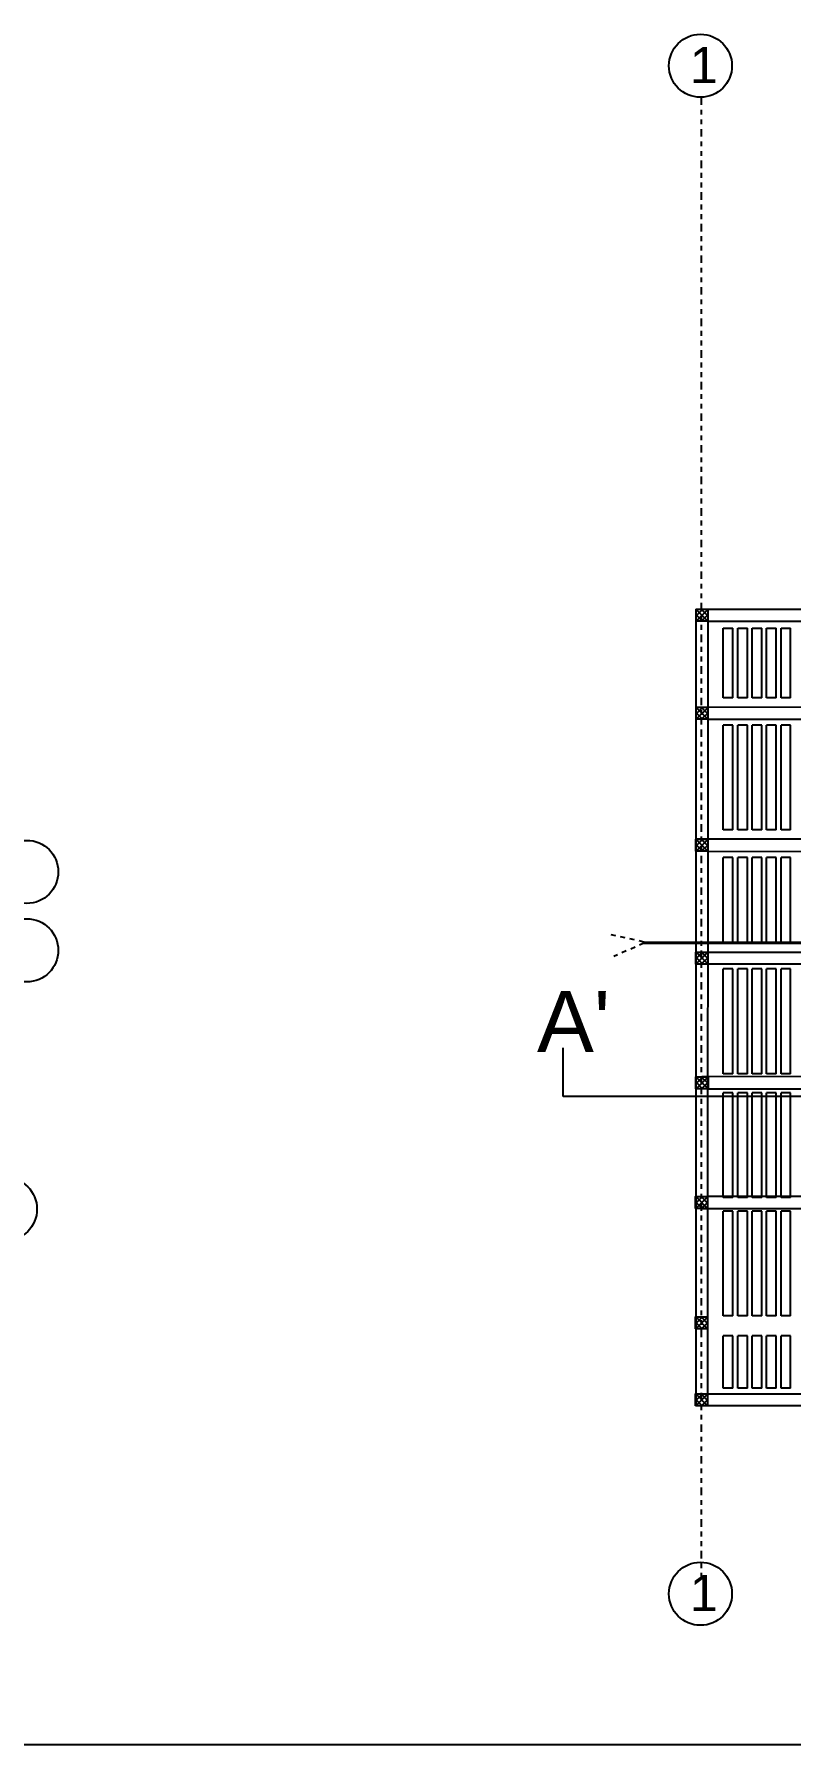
# Model space of a CAD drawing. Header units: millimetres. Extents: x 240 to 610, y 141 to 225.
# Drawn here: x 420.79 to 436.51, y 141.08 to 176.6 of the extents above; entities that cross this region are included whole.
import ezdxf

# ---------------------------------------------------------------- set-up
doc = ezdxf.new("R2010")
doc.units = ezdxf.units.MM
doc.header["$LTSCALE"] = 0.5
doc.linetypes.add('HIDDEN', pattern=[0.375, 0.25, -0.125])
doc.linetypes.add('PHANTOM2', pattern=[1.25, 0.625, -0.125, 0.125, -0.125, 0.125, -0.125])
doc.layers.add('Layer1', color=5, linetype='Continuous')
doc.layers.add('m7or', color=1, linetype='Continuous')
doc.styles.get("Standard").update_dxf_attribs({"font": 'arial.ttf'})

msp = doc.modelspace()

# ---------------------------------------------------------------- hatches: boundary and pattern name
at = {"ltscale": 0.05}
h = msp.add_hatch(dxfattribs=at)
h.set_pattern_fill('ANSI37', color=256, scale=0.025)
h.set_pattern_definition([(45, (-1023.282144, -971.579636), (-0.0561266008, 0.0561266008), []), (135, (-1023.282144, -971.579636), (-0.0561266008, -0.0561266008), [])])
h.paths.add_polyline_path([(434.782, 164.663), (434.532, 164.663), (434.532, 164.413), (434.782, 164.413)])
h = msp.add_hatch(dxfattribs=at)
h.set_pattern_fill('ANSI37', color=256, scale=0.025)
h.set_pattern_definition([(45, (-1023.282144, -973.61791), (-0.0561266008, 0.0561266008), []), (135, (-1023.282144, -973.61791), (-0.0561266008, -0.0561266008), [])])
h.paths.add_polyline_path([(434.782, 162.625), (434.532, 162.625), (434.532, 162.375), (434.782, 162.375)])
h = msp.add_hatch(dxfattribs=at)
h.set_pattern_fill('ANSI37', color=256, scale=0.025)
h.set_pattern_definition([(45, (-1023.282144, -976.3579), (-0.0561266008, 0.0561266008), []), (135, (-1023.282144, -976.3579), (-0.0561266008, -0.0561266008), [])])
h.paths.add_polyline_path([(434.782, 159.885), (434.532, 159.885), (434.532, 159.635), (434.782, 159.635)])
h = msp.add_hatch(dxfattribs=at)
h.set_pattern_fill('ANSI37', color=256, scale=0.025)
h.set_pattern_definition([(45, (-1023.282144, -978.69893), (-0.0561266008, 0.0561266008), []), (135, (-1023.282144, -978.69893), (-0.0561266008, -0.0561266008), [])])
h.paths.add_polyline_path([(434.782, 157.544), (434.532, 157.544), (434.532, 157.294), (434.782, 157.294)])
h = msp.add_hatch(dxfattribs=at)
h.set_pattern_fill('ANSI37', color=256, scale=0.025)
h.set_pattern_definition([(45, (-1023.282144, -981.29052), (-0.0561266008, 0.0561266008), []), (135, (-1023.282144, -981.29052), (-0.0561266008, -0.0561266008), [])])
h.paths.add_polyline_path([(434.782, 154.952), (434.532, 154.952), (434.532, 154.702), (434.782, 154.702)])
h = msp.add_hatch(dxfattribs=at)
h.set_pattern_fill('ANSI37', color=256, scale=0.025)
h.set_pattern_definition([(45, (-1023.28452, -983.78065), (-0.0561266008, 0.0561266008), []), (135, (-1023.28452, -983.78065), (-0.0561266008, -0.0561266008), [])])
h.paths.add_polyline_path([(434.78, 152.462), (434.53, 152.462), (434.53, 152.212), (434.78, 152.212)])
h = msp.add_hatch()
h.set_pattern_fill('ANSI32', color=256, scale=0.015)
h.set_pattern_definition([(45, (-1146.34685, -842.10872), (-0.101027881, 0.101027881), []), (45, (-1146.2795, -842.10872), (-0.101027881, 0.101027881), [])])
h.paths.add_polyline_path([(439.287, 148.113), (438.573, 148.113), (438.573, 148.113), (439.287, 148.113)])
h.paths.add_polyline_path([(435.598, 148.113), (434.78, 148.113), (434.78, 148.113), (435.598, 148.113)])
h.paths.add_polyline_path([(444.266, 152.206), (444.266, 152.212), (444.117, 152.212), (444.117, 152.206)])
h = msp.add_hatch(dxfattribs=at)
h.set_pattern_fill('ANSI37', color=256, scale=0.025)
h.set_pattern_definition([(45, (-1023.28452, -986.28065), (-0.0561266008, 0.0561266008), []), (135, (-1023.28452, -986.28065), (-0.0561266008, -0.0561266008), [])])
h.paths.add_polyline_path([(434.78, 149.962), (434.53, 149.962), (434.53, 149.712), (434.78, 149.712)])
h = msp.add_hatch(dxfattribs=at)
h.set_pattern_fill('ANSI37', color=256, scale=0.025)
h.set_pattern_definition([(45, (-1023.28452, -987.8798), (-0.0561266008, 0.0561266008), []), (135, (-1023.28452, -987.8798), (-0.0561266008, -0.0561266008), [])])
h.paths.add_polyline_path([(434.78, 148.363), (434.53, 148.363), (434.53, 148.113), (434.78, 148.113)])

# ---------------------------------------------------------------- linework, layer by layer
for p, q in [((434.532, 164.663), (448.239, 164.663)), ((434.539, 148.113), (434.539, 164.663)), ((434.782, 164.663), (434.782, 164.413)), ((434.782, 164.413), (434.532, 164.413)), ((434.532, 162.625), (434.782, 162.625)), ((434.782, 162.375), (434.532, 162.375)), ((434.782, 162.625), (434.782, 162.375)), ((434.782, 159.885), (434.782, 159.635)), ((434.782, 159.635), (434.532, 159.635)), ((439.539, 148.113), (434.53, 148.113))]:
    msp.add_line(p, q, dxfattribs=at)
at = {"ltscale": 0.5}
for p, q in [((434.782, 164.413), (434.78, 148.363)), ((434.782, 164.413), (447.981, 164.413)), ((431.777, 154.544), (431.777, 155.549)), ((471.27, 154.544), (431.777, 154.544)), ((434.78, 148.363), (439.287, 148.362)), ((484.419, 141.075), (365.419, 141.075))]:
    msp.add_line(p, q, dxfattribs=at)
for p, q in [((435.105, 162.821), (435.105, 164.269)), ((435.105, 164.269), (435.305, 164.269)), ((435.305, 162.821), (435.305, 164.269)), ((435.405, 162.821), (435.405, 164.269)), ((435.405, 164.269), (435.605, 164.269)), ((435.605, 162.821), (435.605, 164.269)), ((435.705, 162.821), (435.705, 164.269)), ((435.705, 164.269), (435.905, 164.269)), ((435.905, 162.821), (435.905, 164.269)), ((436.005, 162.821), (436.005, 164.269)), ((436.005, 164.269), (436.205, 164.269)), ((436.205, 162.821), (436.205, 164.269)), ((436.305, 162.821), (436.305, 164.269)), ((436.305, 164.269), (436.505, 164.269)), ((436.505, 162.821), (436.505, 164.269)), ((435.305, 162.821), (435.105, 162.821)), ((435.605, 162.821), (435.405, 162.821)), ((435.905, 162.821), (435.705, 162.821)), ((436.205, 162.821), (436.005, 162.821)), ((436.505, 162.821), (436.305, 162.821)), ((435.105, 160.078), (435.105, 162.254)), ((435.305, 162.254), (435.105, 162.254)), ((435.305, 160.078), (435.305, 162.254)), ((435.405, 160.078), (435.405, 162.254)), ((435.605, 162.254), (435.405, 162.254)), ((435.605, 160.078), (435.605, 162.254)), ((435.705, 160.078), (435.705, 162.254)), ((435.905, 162.254), (435.705, 162.254)), ((435.905, 160.078), (435.905, 162.254)), ((436.005, 160.078), (436.005, 162.254)), ((436.205, 162.254), (436.005, 162.254)), ((436.205, 160.078), (436.205, 162.254)), ((436.305, 160.078), (436.305, 162.254)), ((436.505, 162.254), (436.305, 162.254)), ((436.505, 160.078), (436.505, 162.254)), ((435.305, 160.078), (435.105, 160.078)), ((435.605, 160.078), (435.405, 160.078)), ((435.905, 160.078), (435.705, 160.078)), ((436.205, 160.078), (436.005, 160.078)), ((436.505, 160.078), (436.305, 160.078)), ((435.105, 159.513), (435.305, 159.513)), ((435.105, 157.731), (435.105, 159.507)), ((435.305, 159.507), (435.105, 159.507)), ((435.305, 157.731), (435.305, 159.507)), ((435.405, 159.513), (435.605, 159.513)), ((435.605, 159.507), (435.405, 159.507)), ((435.405, 157.731), (435.405, 159.507)), ((435.605, 157.731), (435.605, 159.507)), ((435.705, 159.513), (435.905, 159.513)), ((435.705, 157.731), (435.705, 159.507)), ((435.905, 159.507), (435.705, 159.507)), ((435.905, 157.731), (435.905, 159.507)), ((436.005, 157.731), (436.005, 159.507)), ((436.205, 159.507), (436.005, 159.507)), ((436.205, 157.731), (436.205, 159.507)), ((436.305, 157.731), (436.305, 159.507)), ((436.505, 159.507), (436.305, 159.507)), ((436.505, 157.731), (436.505, 159.507)), ((435.105, 157.731), (435.305, 157.731)), ((435.405, 157.731), (435.605, 157.731)), ((435.705, 157.731), (435.905, 157.731)), ((436.005, 157.731), (436.205, 157.731)), ((436.305, 157.731), (436.505, 157.731)), ((435.105, 155.013), (435.105, 157.189)), ((435.305, 157.189), (435.105, 157.189)), ((435.305, 155.013), (435.305, 157.189)), ((435.405, 155.013), (435.405, 157.189)), ((435.605, 157.189), (435.405, 157.189)), ((435.605, 155.013), (435.605, 157.189)), ((435.705, 155.013), (435.705, 157.189)), ((435.905, 157.189), (435.705, 157.189)), ((435.905, 155.013), (435.905, 157.189)), ((436.005, 155.013), (436.005, 157.189)), ((436.205, 157.189), (436.005, 157.189)), ((436.205, 155.013), (436.205, 157.189)), ((436.305, 155.013), (436.305, 157.189)), ((436.505, 157.189), (436.305, 157.189)), ((436.505, 155.013), (436.505, 157.189)), ((435.305, 155.013), (435.105, 155.013)), ((435.605, 155.013), (435.405, 155.013)), ((435.905, 155.013), (435.705, 155.013)), ((436.205, 155.013), (436.005, 155.013)), ((436.505, 155.013), (436.305, 155.013)), ((435.105, 152.443), (435.105, 154.619)), ((435.305, 154.619), (435.105, 154.619)), ((435.305, 152.443), (435.305, 154.619)), ((435.405, 152.443), (435.405, 154.619)), ((435.605, 154.619), (435.405, 154.619)), ((435.605, 152.443), (435.605, 154.619)), ((435.905, 154.619), (435.705, 154.619)), ((435.705, 152.443), (435.705, 154.619)), ((435.905, 152.443), (435.905, 154.619)), ((436.205, 154.619), (436.005, 154.619)), ((436.005, 152.443), (436.005, 154.619)), ((436.205, 152.443), (436.205, 154.619)), ((436.305, 152.443), (436.305, 154.619)), ((436.505, 154.619), (436.305, 154.619)), ((436.505, 152.443), (436.505, 154.619)), ((435.305, 152.443), (435.105, 152.443)), ((435.605, 152.443), (435.405, 152.443)), ((435.905, 152.443), (435.705, 152.443)), ((436.205, 152.443), (436.005, 152.443)), ((436.505, 152.443), (436.305, 152.443)), ((435.105, 149.986), (435.105, 152.162)), ((435.305, 152.162), (435.105, 152.162)), ((435.305, 149.986), (435.305, 152.162)), ((435.405, 149.986), (435.405, 152.162)), ((435.605, 152.162), (435.405, 152.162)), ((435.605, 149.986), (435.605, 152.162)), ((435.705, 149.986), (435.705, 152.162)), ((435.905, 152.162), (435.705, 152.162)), ((435.905, 149.986), (435.905, 152.162)), ((436.005, 149.986), (436.005, 152.162)), ((436.205, 152.162), (436.005, 152.162)), ((436.205, 149.986), (436.205, 152.162)), ((436.505, 152.162), (436.305, 152.162)), ((436.305, 149.986), (436.305, 152.162)), ((436.505, 149.986), (436.505, 152.162)), ((435.305, 149.986), (435.105, 149.986)), ((435.605, 149.986), (435.405, 149.986)), ((435.905, 149.986), (435.705, 149.986)), ((436.205, 149.986), (436.005, 149.986)), ((436.505, 149.986), (436.305, 149.986)), ((435.105, 148.481), (435.105, 149.569)), ((435.305, 149.569), (435.105, 149.569)), ((435.305, 148.481), (435.305, 149.569)), ((435.405, 148.481), (435.405, 149.569)), ((435.605, 149.569), (435.405, 149.569)), ((435.605, 148.481), (435.605, 149.569)), ((435.705, 148.481), (435.705, 149.569)), ((435.905, 149.569), (435.705, 149.569)), ((435.905, 148.481), (435.905, 149.569)), ((436.005, 148.481), (436.005, 149.569)), ((436.205, 149.569), (436.005, 149.569)), ((436.205, 148.481), (436.205, 149.569)), ((436.305, 148.481), (436.305, 149.569)), ((436.505, 149.569), (436.305, 149.569)), ((436.505, 148.481), (436.505, 149.569)), ((435.305, 148.481), (435.105, 148.481)), ((435.605, 148.481), (435.405, 148.481)), ((435.905, 148.481), (435.705, 148.481)), ((436.205, 148.481), (436.005, 148.481)), ((436.505, 148.481), (436.305, 148.481))]:
    msp.add_line(p, q)
for points in [[(434.782, 162.375), (440.585, 162.375), (440.585, 162.621), (434.782, 162.625)], [(447.981, 159.886), (434.536, 159.884)], [(434.782, 159.634), (448.229, 159.631)], [(434.785, 157.537), (444.266, 157.537)], [(444.016, 157.289), (434.66, 157.287)], [(434.788, 154.699), (444.266, 154.703), (444.266, 154.953), (434.663, 154.949)], [(434.655, 152.212), (444.266, 152.212), (444.266, 152.462), (434.781, 152.463)]]:
    msp.add_lwpolyline(points, dxfattribs=at)
at = {"ltscale": 0.05}
for points in [[(434.536, 159.634), (434.536, 159.884), (434.786, 159.884), (434.786, 159.634)], [(434.535, 157.287), (434.535, 157.537), (434.785, 157.537), (434.785, 157.287)], [(434.538, 154.699), (434.538, 154.949), (434.788, 154.949), (434.788, 154.699)], [(434.53, 152.212), (434.53, 152.462), (434.78, 152.462), (434.78, 152.212)], [(434.53, 149.712), (434.53, 149.962), (434.78, 149.962), (434.78, 149.712)]]:
    msp.add_lwpolyline(points, close=True, dxfattribs=at)
msp.add_lwpolyline([(434.53, 148.113), (434.53, 148.363), (434.78, 148.363), (434.78, 148.113)], dxfattribs=at)
for centre in [(434.631, 175.95), (420.636, 159.206), (420.636, 157.576), (420.194, 152.203), (434.631, 144.212)]:
    msp.add_circle(centre, 0.655)
at = {"layer": 'Layer1', "linetype": 'PHANTOM2', "ltscale": 0.5}
msp.add_line((434.645, 175.291), (434.645, 144.504), dxfattribs=at)
at = {"layer": 'm7or', "linetype": 'HIDDEN', "ltscale": 0.5}
for p, q in [((433.457, 157.749), (432.746, 157.906)), ((433.457, 157.724), (432.83, 157.451))]:
    msp.add_line(p, q, dxfattribs=at)
at = {"layer": 'm7or', "ltscale": 0.5}
for p, q in [((433.457, 157.749), (464.363, 157.748)), ((433.457, 157.724), (464.363, 157.723))]:
    msp.add_line(p, q, dxfattribs=at)

# ---------------------------------------------------------------- texts
at = {"char_height": 0.75, "attachment_point": 1}
for insert in [(434.408, 176.339), (434.408, 144.602)]:
    msp.add_mtext_dynamic_manual_height_columns('1', width=0.25545, gutter_width=0.5, heights=[0], dxfattribs=dict(at, insert=insert))
at = {"ltscale": 0.5, "insert": (431.235, 156.734), "char_height": 1.269, "attachment_point": 1}
msp.add_mtext_dynamic_manual_height_columns("A'", width=2.81569, gutter_width=6.345, heights=[0], dxfattribs=at)

doc.saveas('drawing.dxf')
